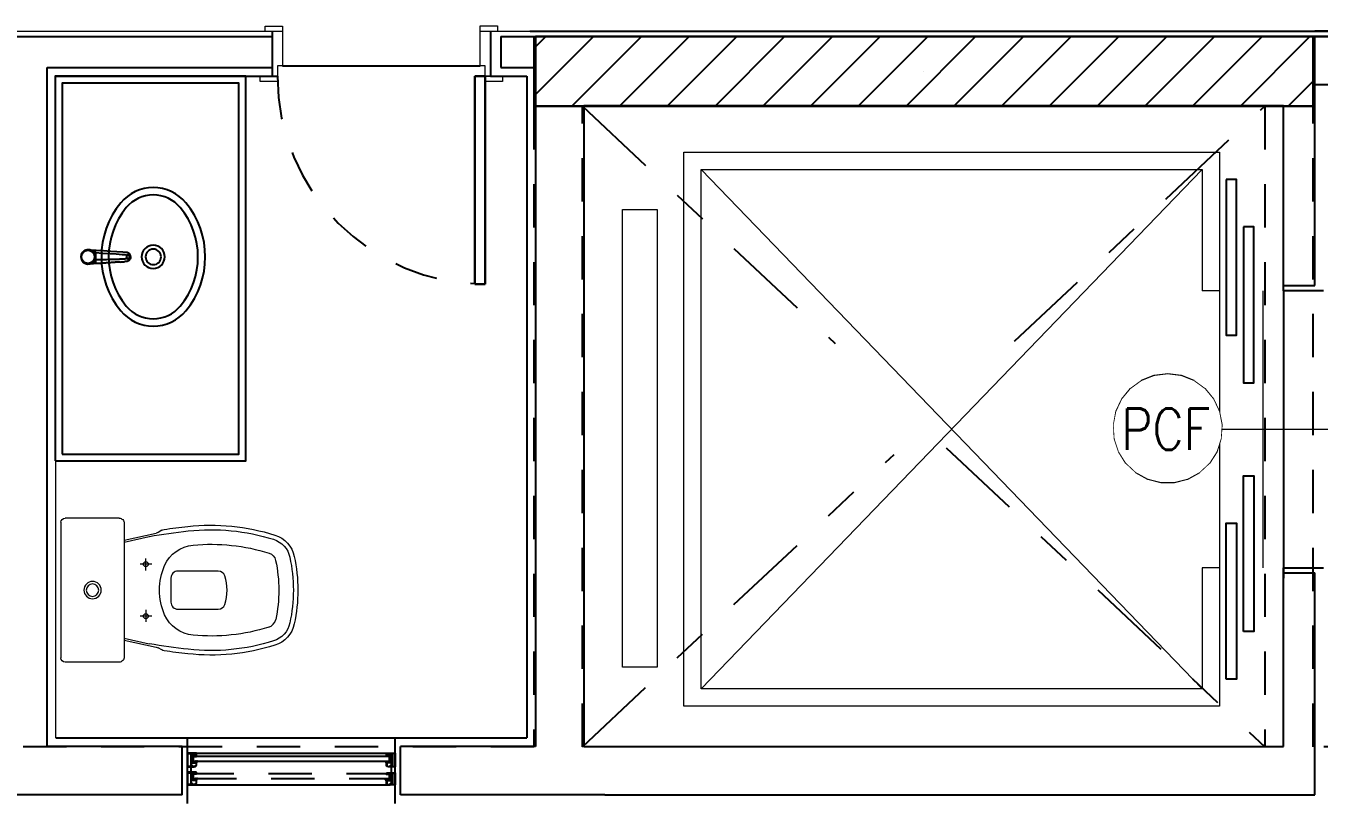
# Model space of a CAD drawing. Header units: millimetres. Extents: x 188.6 to 263.2, y 40.1 to 120.1.
# Drawn here: x 207.575 to 211.309, y 87.919 to 90.14 of the extents above; entities that cross this region are included whole.
import ezdxf
from ezdxf.enums import TextEntityAlignment as Align

# ---------------------------------------------------------------- set-up
doc = ezdxf.new("R2010")
doc.units = ezdxf.units.MM
doc.set_wipeout_variables(frame=1)
for name, pattern in [('_XREF_APTOS 603 E 604$0$XREF-TIPO$0$HIDDEN', [0.375, 0.25, -0.125]), ('_XREF_APTOS 603 E 604$0$XREF-TIPO$0$HIDDEN2', [0.1875, 0.125, -0.0625]), ('DASHDOT2', [0.5, 0.25, -0.125, 0, -0.125]), ('HIDDEN2', [0.1875, 0.125, -0.0625])]:
    doc.linetypes.add(name, pattern=pattern)
for name, color, linetype in [('_XREF_APTOS 603 E 604$0$A-MC-ALVENARIA', 8, 'Continuous'), ('_XREF_APTOS 603 E 604$0$L-MC-LAYOUT MOLHADO', 8, 'Continuous'), ('_XREF_APTOS 603 E 604$0$R-MC-REBOCO', 8, 'Continuous'), ('_XREF_APTOS 603 E 604$0$XREF-TIPO$0$E-MC-ESQUADRIAS', 8, 'Continuous'), ('_XREF_APTOS 603 E 604$0$XREF-TIPO$0$P-MC-PILAR', 8, 'Continuous'), ('_XREF_APTOS 603 E 604$0$XREF-TIPO$0$P-MC-PISO', 8, 'Continuous'), ('_XREF_APTOS 603 E 604$0$XREF-TIPO$0$V-MC-VISTA1', 8, 'Continuous'), ('ARQ', 8, 'Continuous'), ('ESTR-PILARES', 11, 'Continuous'), ('ESTR-VIGAS', 11, 'HIDDEN2'), ('ESTRUTURA', 7, 'Continuous'), ('INC-PCF', 254, 'Continuous'), ('INC-TEXTO', 7, 'Continuous')]:
    doc.layers.add(name, color=color, linetype=linetype)
for name, color, linetype, lineweight in [('_XREF_APTOS 603 E 604$0$L-MC-LAYOUT', 8, 'Continuous', 5), ('_XREF_APTOS 603 E 604$0$XREF-TIPO$0$E-MC-EQUIPAMENTOS', 8, 'Continuous', 5), ('_XREF_APTOS 603 E 604$0$XREF-TIPO$0$R-MC-REBOCO', 8, 'Continuous', 5)]:
    doc.layers.add(name, color=color, linetype=linetype, lineweight=lineweight)
doc.styles.add('ROMANS', font='ROMANS.SHX', dxfattribs={"height": 0.15})

# ---------------------------------------------------------------- blocks, each defined once
blk = doc.blocks.new('COBERTURA_29-09-2016')
at = {"layer": 'ESTR-PILARES', "linetype": 'Continuous'}
for p, q in [((2.365, 3.5589), (2.5361, 3.73)), ((2.365, 3.6968), (2.3982, 3.73)), ((2.474, 3.53), (2.674, 3.73)), ((2.6119, 3.53), (2.8119, 3.73)), ((2.7498, 3.53), (2.9498, 3.73)), ((2.8876, 3.53), (3.0876, 3.73)), ((3.0255, 3.53), (3.2255, 3.73)), ((3.1634, 3.53), (3.3634, 3.73)), ((3.3013, 3.53), (3.5013, 3.73)), ((3.4392, 3.53), (3.6392, 3.73)), ((3.5771, 3.53), (3.7771, 3.73)), ((3.715, 3.53), (3.915, 3.73)), ((3.8528, 3.53), (4.0528, 3.73)), ((3.9907, 3.53), (4.1907, 3.73)), ((4.1286, 3.53), (4.3286, 3.73)), ((4.2665, 3.53), (4.4665, 3.73)), ((4.4044, 3.53), (4.6044, 3.73)), ((3.49, 3.63), (3.49, 3.63)), ((4.5423, 3.53), (4.615, 3.6027))]:
    blk.add_line(p, q, dxfattribs=at)
blk.add_lwpolyline([(2.365, 3.53), (4.615, 3.53), (4.615, 3.73), (2.365, 3.73), (2.365, 3.53)], dxfattribs=at)
at = {"layer": 'ESTR-VIGAS', "linetype": 'DASHDOT2'}
for p, q in [((2.505, 3.53), (3.2343, 2.8451)), ((3.7519, 2.851), (4.475, 3.53)), ((3.5551, 2.5439), (4.475, 1.68)), ((2.505, 1.68), (3.4044, 2.5246))]:
    blk.add_line(p, q, dxfattribs=at)
at = {"layer": 'ESTR-VIGAS'}
for points in [[(2.365, 3.53), (2.365, 1.68)], [(2.505, 1.68), (2.505, 3.53)], [(4.475, 3.53), (4.475, 1.68)], [(4.615, 1.68), (4.615, 3.53)], [(2.365, 1.68), (0.1, 1.68)], [(4.475, 1.68), (2.505, 1.68)], [(5.67, 1.68), (4.615, 1.68)]]:
    blk.add_lwpolyline(points, dxfattribs=at)
blk = doc.blocks.new('_XREF_APTOS 603 E 604$0$XREF-TIPO$0$ELEVADOR_PLANTA')
at = {"color": 0}
for p, q in [((1.6221, -0.75), (0.175, 0.75)), ((0.175, -0.75), (1.6221, 0.75)), ((0, 0.4), (0, -0.4)), ((0.125, 0.4), (0.175, 0.4)), ((0.3831, 0), (-0.389, 0)), ((0.125, -0.4), (0.175, -0.4))]:
    blk.add_line(p, q, dxfattribs=at)
for points in [[(1.6721, 0), (1.6721, 0.8), (0.125, 0.8), (0.125, -0.8), (1.6721, -0.8), (1.6721, 0)], [(1.6221, 0.75), (0.175, 0.75), (0.175, 0.4)], [(1.6221, 0), (1.6221, 0.75)], [(0.175, -0.4), (0.175, -0.75), (1.6221, -0.75), (1.6221, 0)]]:
    blk.add_lwpolyline(points, dxfattribs=at)
for points in [[(0.1061, 0.7215), (0.1061, 0.2715), (0.0761, 0.2715), (0.0761, 0.7215)], [(1.7484, 0.6346), (1.7484, -0.6875), (1.8484, -0.6875), (1.8484, 0.6346)], [(0.0558, 0.5843), (0.0558, 0.1343), (0.0258, 0.1343), (0.0258, 0.5843)], [(0.0558, -0.5843), (0.0558, -0.1343), (0.0258, -0.1343), (0.0258, -0.5843)], [(0.1061, -0.7215), (0.1061, -0.2715), (0.0761, -0.2715), (0.0761, -0.7215)]]:
    blk.add_lwpolyline(points, close=True, dxfattribs=at)
blk = doc.blocks.new('_XREF_APTOS 603 E 604$0$XREF-TIPO$0$Z$W@#1289')
at = {"layer": 'ARQ'}
h = blk.add_hatch(dxfattribs=at)
h.set_pattern_fill('ANSI31', color=252, scale=0.0003, style=0)
h.set_pattern_definition([(45, (135.6619814, -159.2381184), (-0.000673519209, 0.000673519209), [])])
h.paths.add_polyline_path([(-0.0352, 0.0907), (-0.0242, 0.0907), (-0.0242, 0.0824), (-0.0334, 0.0824), (-0.0352, 0.0824)])
h = blk.add_hatch(dxfattribs=at)
h.set_pattern_fill('ANSI31', color=252, scale=0.0003, style=0)
h.set_pattern_definition([(45, (136.2213063, -159.2343157), (-0.000673519209, 0.000673519209), [])])
h.paths.add_polyline_path([(0.5352, 0.0824), (0.5352, 0.0907), (0.5242, 0.0907), (0.5242, 0.0824)])
h = blk.add_hatch(dxfattribs=at)
h.set_pattern_fill('ANSI31', color=252, scale=0.0003, style=0)
h.set_pattern_definition([(45, (135.6619836, -159.302569), (-0.000673519209, 0.000673519209), [])])
h.paths.add_polyline_path([(-0.0352, 0.0324), (-0.0352, 0.0357), (-0.0242, 0.0357), (-0.0242, 0.0324), (-0.0255, 0.0324)])
h = blk.add_hatch(dxfattribs=at)
h.set_pattern_fill('ANSI31', color=252, scale=0.0003, style=0)
h.set_pattern_definition([(45, (136.2213034, -159.3044761), (-0.000673519209, 0.000673519209), [])])
h.paths.add_polyline_path([(0.5242, 0.0305), (0.5242, 0.0338), (0.5352, 0.0338), (0.5352, 0.0305), (0.5338, 0.0305)])
at = {"layer": 'ARQ', "color": 8}
for p, q in [((-0.05, 0), (-0.05, 0.0919)), ((-0.0242, 0.0919), (0.5242, 0.0919)), ((-0.0392, 0.0369), (-0.0392, 0.0519)), ((0.5392, 0.035), (0.5392, 0.0519)), ((0.55, 0.035), (0.55, 0.0519)), ((-0.0392, 0), (0.5356, 0))]:
    blk.add_line(p, q, dxfattribs=at)
at = {"layer": 'ARQ'}
blk.add_line((-0.0392, 0), (-0.0392, 0.0353), dxfattribs=at)
for points in [[(-0.0242, 0.0919), (-0.05, 0.0919), (-0.05, 0.0519), (-0.0356, 0.0519, 0.446841), (-0.0352, 0.0523), (-0.0352, 0.0526, 0.480957), (-0.0357, 0.0531), (-0.0362, 0.0531), (-0.0362, 0.0547, 0.329606), (-0.0365, 0.0551), (-0.0367, 0.0552), (-0.0371, 0.0552), (-0.0373, 0.0549), (-0.0373, 0.0535, -0.409991), (-0.0377, 0.0531), (-0.0388, 0.0531, -0.414214), (-0.0392, 0.0535), (-0.0392, 0.0903, -0.414214), (-0.0388, 0.0907), (-0.0377, 0.0907, -0.414214), (-0.0373, 0.0903), (-0.0373, 0.0833, 0.414214), (-0.0369, 0.0829), (-0.0366, 0.0829, 0.414214), (-0.0362, 0.0833), (-0.0362, 0.0903, -0.414214), (-0.0358, 0.0907), (-0.0242, 0.0907), (-0.0242, 0.0919)], [(0.5242, 0.0919), (0.55, 0.0919), (0.55, 0.0519), (0.5356, 0.0519, -0.446841), (0.5352, 0.0523), (0.5352, 0.0526, -0.480957), (0.5357, 0.0531), (0.5362, 0.0531), (0.5362, 0.0547, -0.329606), (0.5365, 0.0551), (0.5367, 0.0552), (0.5371, 0.0552), (0.5373, 0.0549), (0.5373, 0.0535, 0.409991), (0.5377, 0.0531), (0.5388, 0.0531, 0.414214), (0.5392, 0.0535), (0.5392, 0.0903, 0.414214), (0.5388, 0.0907), (0.5377, 0.0907, 0.414214), (0.5373, 0.0903), (0.5373, 0.0833, -0.414214), (0.5369, 0.0829), (0.5366, 0.0829, -0.414214), (0.5362, 0.0833), (0.5362, 0.0903, 0.414214), (0.5358, 0.0907), (0.5242, 0.0907), (0.5242, 0.0919)], [(-0.0242, 0.0369), (-0.05, 0.0369), (-0.05, 0), (-0.0356, 0, 0.446841), (-0.0352, 0.0004), (-0.0352, 0.0007, 0.480957), (-0.0357, 0.0012), (-0.0362, 0.0012), (-0.0362, 0.0028, 0.329606), (-0.0365, 0.0032), (-0.0367, 0.0033), (-0.0371, 0.0033), (-0.0373, 0.003), (-0.0373, 0.0016, -0.409991), (-0.0377, 0.0012), (-0.0388, 0.0012, -0.414214), (-0.0392, 0.0016), (-0.0392, 0.0353, -0.414214), (-0.0388, 0.0357), (-0.0377, 0.0357, -0.414214), (-0.0373, 0.0353), (-0.0373, 0.0333, 0.414214), (-0.0369, 0.0329), (-0.0366, 0.0329, 0.414214), (-0.0362, 0.0333), (-0.0362, 0.0353, -0.414214), (-0.0358, 0.0357), (-0.0242, 0.0357), (-0.0242, 0.0369)], [(0.5242, 0.035), (0.55, 0.035), (0.55, 0), (0.5356, 0, -0.446841), (0.5352, 0.0004), (0.5352, 0.0007, -0.480957), (0.5357, 0.0012), (0.5362, 0.0012), (0.5362, 0.0028, -0.329606), (0.5365, 0.0032), (0.5367, 0.0033), (0.5371, 0.0033), (0.5373, 0.003), (0.5373, 0.0016, 0.409991), (0.5377, 0.0012), (0.5388, 0.0012, 0.414214), (0.5392, 0.0016), (0.5392, 0.0334, 0.414214), (0.5388, 0.0338), (0.5377, 0.0338, 0.414214), (0.5373, 0.0334), (0.5373, 0.0314, -0.414214), (0.5369, 0.031), (0.5366, 0.031, -0.414214), (0.5362, 0.0314), (0.5362, 0.0334, 0.414214), (0.5358, 0.0338), (0.5242, 0.0338), (0.5242, 0.035)]]:
    blk.add_lwpolyline(points, format="xyb", dxfattribs=at)
for points in [[(-0.0489, 0.0907), (-0.0403, 0.0907), (-0.0403, 0.0532), (-0.0489, 0.0532), (-0.0489, 0.0907)], [(-0.0486, 0.0904), (-0.0406, 0.0904), (-0.0406, 0.0535), (-0.0486, 0.0535)], [(-0.0242, 0.0907), (-0.0352, 0.0907), (-0.0352, 0.0824), (-0.0242, 0.0824)], [(-0.0334, 0.0684), (0.5338, 0.0684), (0.5338, 0.0824), (-0.0334, 0.0824)], [(0.5242, 0.0907), (0.5352, 0.0907), (0.5352, 0.0824), (0.5242, 0.0824)], [(0.5489, 0.0907), (0.5403, 0.0907), (0.5403, 0.0532), (0.5489, 0.0532), (0.5489, 0.0907)], [(0.5486, 0.0904), (0.5406, 0.0904), (0.5406, 0.0535), (0.5486, 0.0535)], [(-0.0489, 0.0357), (-0.0403, 0.0357), (-0.0403, 0.0013), (-0.0489, 0.0013), (-0.0489, 0.0357)], [(-0.0486, 0.0354), (-0.0406, 0.0354), (-0.0406, 0.0016), (-0.0486, 0.0016)], [(-0.0242, 0.0357), (-0.0352, 0.0357), (-0.0352, 0.0324), (-0.0242, 0.0324)], [(0.5242, 0.0338), (0.5352, 0.0338), (0.5352, 0.0305), (0.5242, 0.0305)], [(0.5489, 0.0338), (0.5403, 0.0338), (0.5403, 0.0013), (0.5489, 0.0013), (0.5489, 0.0338)], [(0.5486, 0.0335), (0.5406, 0.0335), (0.5406, 0.0016), (0.5486, 0.0016)]]:
    blk.add_lwpolyline(points, close=True, dxfattribs=at)
for points in [[(-0.0242, 0.0581), (-0.0242, 0.0654), (-0.0243, 0.0656), (-0.0246, 0.0658), (-0.0248, 0.0658), (-0.0251, 0.0656), (-0.0252, 0.0654), (-0.0252, 0.0648), (-0.0352, 0.0648), (-0.0359, 0.065), (-0.0362, 0.0658), (-0.0362, 0.0818), (-0.0365, 0.0825), (-0.0376, 0.0829), (-0.0378, 0.0834), (-0.0375, 0.0835), (-0.0374, 0.0838), (-0.0376, 0.0892), (-0.038, 0.0894), (-0.0383, 0.0894), (-0.0387, 0.0892), (-0.0388, 0.0839), (-0.0388, 0.0834), (-0.0383, 0.0822), (-0.0372, 0.0818), (-0.0372, 0.0658), (-0.0366, 0.0643), (-0.0352, 0.0638), (-0.0256, 0.0638), (-0.0253, 0.0636), (-0.0252, 0.0634), (-0.0252, 0.0581), (-0.0259, 0.0558), (-0.0276, 0.0544), (-0.0307, 0.0534), (-0.0338, 0.0529), (-0.0341, 0.053), (-0.0342, 0.0533), (-0.0342, 0.0539), (-0.0345, 0.0548), (-0.0352, 0.0556), (-0.0361, 0.0561), (-0.0364, 0.0562), (-0.0366, 0.0563), (-0.0384, 0.0563), (-0.0387, 0.0561), (-0.0388, 0.0557), (-0.0386, 0.0554), (-0.0378, 0.055), (-0.0376, 0.055), (-0.0374, 0.055), (-0.037, 0.0553), (-0.0366, 0.0553), (-0.0358, 0.0548), (-0.0356, 0.0545), (-0.0356, 0.0542), (-0.0362, 0.0539), (-0.0362, 0.0536), (-0.0361, 0.0534), (-0.0358, 0.0533), (-0.0352, 0.0533), (-0.0352, 0.0523), (-0.0351, 0.052), (-0.0348, 0.0519), (-0.0309, 0.0523), (-0.0272, 0.0535), (-0.025, 0.0553), (-0.0242, 0.0581)], [(0.5242, 0.0581), (0.5242, 0.0654), (0.5243, 0.0656), (0.5246, 0.0658), (0.5248, 0.0658), (0.5251, 0.0656), (0.5252, 0.0654), (0.5252, 0.0648), (0.5352, 0.0648), (0.5359, 0.065), (0.5362, 0.0658), (0.5362, 0.0818), (0.5365, 0.0825), (0.5376, 0.0829), (0.5378, 0.0834), (0.5375, 0.0835), (0.5374, 0.0838), (0.5376, 0.0892), (0.538, 0.0894), (0.5383, 0.0894), (0.5387, 0.0892), (0.5388, 0.0839), (0.5388, 0.0834), (0.5383, 0.0822), (0.5372, 0.0818), (0.5372, 0.0658), (0.5366, 0.0643), (0.5352, 0.0638), (0.5256, 0.0638), (0.5253, 0.0636), (0.5252, 0.0634), (0.5252, 0.0581), (0.5259, 0.0558), (0.5276, 0.0544), (0.5307, 0.0534), (0.5338, 0.0529), (0.5341, 0.053), (0.5342, 0.0533), (0.5342, 0.0539), (0.5345, 0.0548), (0.5352, 0.0556), (0.5361, 0.0561), (0.5364, 0.0562), (0.5366, 0.0563), (0.5384, 0.0563), (0.5387, 0.0561), (0.5388, 0.0557), (0.5386, 0.0554), (0.5378, 0.055), (0.5376, 0.055), (0.5374, 0.055), (0.537, 0.0553), (0.5366, 0.0553), (0.5358, 0.0548), (0.5356, 0.0545), (0.5356, 0.0542), (0.5362, 0.0539), (0.5362, 0.0536), (0.5361, 0.0534), (0.5358, 0.0533), (0.5352, 0.0533), (0.5352, 0.0523), (0.5351, 0.052), (0.5348, 0.0519), (0.5309, 0.0523), (0.5272, 0.0535), (0.525, 0.0553), (0.5242, 0.0581)], [(-0.0316, 0.0673), (-0.031, 0.0675), (-0.0303, 0.0676), (-0.0301, 0.0677), (-0.03, 0.068), (-0.0302, 0.0683), (-0.0311, 0.0683), (-0.0321, 0.068), (-0.033, 0.0674), (-0.0331, 0.0672), (-0.0331, 0.067), (-0.0328, 0.0664), (-0.0321, 0.0662), (-0.0291, 0.0662), (-0.0289, 0.0661), (-0.0289, 0.066), (-0.0289, 0.0659), (-0.0288, 0.0658), (-0.0287, 0.0657), (-0.0259, 0.0657), (-0.0257, 0.0658), (-0.0257, 0.0659), (-0.0257, 0.066), (-0.0256, 0.0661), (-0.0255, 0.0662), (-0.0244, 0.0662), (-0.0242, 0.0662), (-0.0242, 0.066), (-0.0242, 0.0646), (-0.0241, 0.0643), (-0.0238, 0.0642), (-0.0236, 0.0643), (-0.0234, 0.0645), (-0.0229, 0.0664), (-0.0223, 0.0672), (-0.0211, 0.0676), (-0.021, 0.0678), (-0.021, 0.0682), (-0.0212, 0.0683), (-0.0224, 0.0683), (-0.0231, 0.0681), (-0.0237, 0.0674), (-0.0237, 0.0674), (-0.0239, 0.0673), (-0.0252, 0.0673), (-0.0245, 0.0675), (-0.0239, 0.0676), (-0.0236, 0.0677), (-0.0235, 0.068), (-0.0235, 0.0682), (-0.0236, 0.0683), (-0.0247, 0.0683), (-0.0257, 0.0679), (-0.0265, 0.0674), (-0.0266, 0.0673), (-0.0268, 0.0673), (-0.0286, 0.0673), (-0.0279, 0.0675), (-0.0272, 0.0676), (-0.0269, 0.0677), (-0.0268, 0.068), (-0.0269, 0.0683), (-0.0281, 0.0683), (-0.0291, 0.068), (-0.0299, 0.0674), (-0.03, 0.0673), (-0.0302, 0.0673), (-0.0316, 0.0673)], [(0.5316, 0.0673), (0.531, 0.0675), (0.5303, 0.0676), (0.5301, 0.0677), (0.53, 0.068), (0.5302, 0.0683), (0.5311, 0.0683), (0.5321, 0.068), (0.533, 0.0674), (0.5331, 0.0672), (0.5331, 0.067), (0.5328, 0.0664), (0.5321, 0.0662), (0.5291, 0.0662), (0.5289, 0.0661), (0.5289, 0.066), (0.5289, 0.0659), (0.5288, 0.0658), (0.5287, 0.0657), (0.5259, 0.0657), (0.5257, 0.0658), (0.5257, 0.0659), (0.5257, 0.066), (0.5256, 0.0661), (0.5255, 0.0662), (0.5244, 0.0662), (0.5242, 0.0662), (0.5242, 0.066), (0.5242, 0.0646), (0.5241, 0.0643), (0.5238, 0.0642), (0.5236, 0.0643), (0.5234, 0.0645), (0.5229, 0.0664), (0.5223, 0.0672), (0.5211, 0.0676), (0.521, 0.0678), (0.521, 0.0682), (0.5212, 0.0683), (0.5224, 0.0683), (0.5231, 0.0681), (0.5237, 0.0674), (0.5237, 0.0674), (0.5239, 0.0673), (0.5252, 0.0673), (0.5245, 0.0675), (0.5239, 0.0676), (0.5236, 0.0677), (0.5235, 0.068), (0.5235, 0.0682), (0.5236, 0.0683), (0.5247, 0.0683), (0.5257, 0.0679), (0.5265, 0.0674), (0.5266, 0.0673), (0.5268, 0.0673), (0.5286, 0.0673), (0.5279, 0.0675), (0.5272, 0.0676), (0.5269, 0.0677), (0.5268, 0.068), (0.5269, 0.0683), (0.5281, 0.0683), (0.5291, 0.068), (0.5299, 0.0674), (0.53, 0.0673), (0.5302, 0.0673), (0.5316, 0.0673)], [(-0.0242, 0.0062), (-0.0242, 0.0154), (-0.0243, 0.0156), (-0.0246, 0.0158), (-0.0248, 0.0158), (-0.0251, 0.0156), (-0.0252, 0.0154), (-0.0252, 0.0148), (-0.0352, 0.0148), (-0.0359, 0.015), (-0.0362, 0.0158), (-0.0362, 0.0318), (-0.0365, 0.0325), (-0.0376, 0.0329), (-0.0378, 0.0334), (-0.0375, 0.0335), (-0.0374, 0.0338), (-0.0376, 0.0342), (-0.038, 0.0344), (-0.0383, 0.0344), (-0.0387, 0.0342), (-0.0388, 0.0339), (-0.0388, 0.0334), (-0.0383, 0.0322), (-0.0372, 0.0318), (-0.0372, 0.0158), (-0.0366, 0.0143), (-0.0352, 0.0138), (-0.0256, 0.0138), (-0.0253, 0.0136), (-0.0252, 0.0134), (-0.0252, 0.0062), (-0.0259, 0.0039), (-0.0276, 0.0025), (-0.0307, 0.0015), (-0.0338, 0.001), (-0.034, 0.0011), (-0.0342, 0.0014), (-0.0342, 0.002), (-0.0345, 0.0029), (-0.0352, 0.0037), (-0.0361, 0.0042), (-0.0364, 0.0043), (-0.0366, 0.0044), (-0.0384, 0.0044), (-0.0387, 0.0042), (-0.0388, 0.0038), (-0.0386, 0.0035), (-0.0378, 0.0031), (-0.0376, 0.0031), (-0.0374, 0.0031), (-0.037, 0.0034), (-0.0366, 0.0034), (-0.0358, 0.0029), (-0.0356, 0.0026), (-0.0356, 0.0023), (-0.0362, 0.002), (-0.0362, 0.0017), (-0.0361, 0.0015), (-0.0358, 0.0013), (-0.0352, 0.0013), (-0.0352, 0.0004), (-0.0351, 0.0001), (-0.0348, 0), (-0.0309, 0.0004), (-0.0272, 0.0016), (-0.025, 0.0034), (-0.0242, 0.0062)], [(-0.0316, 0.0173), (-0.031, 0.0175), (-0.0303, 0.0176), (-0.0301, 0.0177), (-0.03, 0.018), (-0.0302, 0.0183), (-0.0311, 0.0183), (-0.0321, 0.018), (-0.033, 0.0174), (-0.0331, 0.0172), (-0.0331, 0.017), (-0.0328, 0.0164), (-0.0321, 0.0162), (-0.029, 0.0162), (-0.0289, 0.0161), (-0.0288, 0.016), (-0.0288, 0.0159), (-0.0288, 0.0158), (-0.0286, 0.0157), (-0.0258, 0.0157), (-0.0257, 0.0158), (-0.0256, 0.0159), (-0.0256, 0.016), (-0.0256, 0.0161), (-0.0254, 0.0162), (-0.0244, 0.0162), (-0.0242, 0.0162), (-0.0242, 0.016), (-0.0242, 0.0146), (-0.0241, 0.0143), (-0.0238, 0.0142), (-0.0236, 0.0143), (-0.0234, 0.0145), (-0.0229, 0.0164), (-0.0223, 0.0172), (-0.0211, 0.0176), (-0.021, 0.0178), (-0.021, 0.0182), (-0.0212, 0.0183), (-0.0224, 0.0183), (-0.0231, 0.0181), (-0.0237, 0.0174), (-0.0237, 0.0174), (-0.0239, 0.0173), (-0.0252, 0.0173), (-0.0245, 0.0175), (-0.0239, 0.0176), (-0.0236, 0.0177), (-0.0235, 0.018), (-0.0235, 0.0182), (-0.0236, 0.0183), (-0.0247, 0.0183), (-0.0257, 0.0179), (-0.0265, 0.0174), (-0.0266, 0.0173), (-0.0268, 0.0173), (-0.0286, 0.0173), (-0.0279, 0.0175), (-0.0272, 0.0176), (-0.0269, 0.0177), (-0.0268, 0.018), (-0.0269, 0.0183), (-0.0281, 0.0183), (-0.0291, 0.018), (-0.0299, 0.0174), (-0.03, 0.0173), (-0.0302, 0.0173), (-0.0316, 0.0173)], [(0.5316, 0.0154), (0.531, 0.0156), (0.5303, 0.0157), (0.5301, 0.0158), (0.53, 0.0161), (0.5302, 0.0164), (0.5311, 0.0164), (0.5321, 0.0161), (0.533, 0.0155), (0.5331, 0.0153), (0.5331, 0.0151), (0.5328, 0.0145), (0.5321, 0.0143), (0.529, 0.0143), (0.5289, 0.0142), (0.5288, 0.0141), (0.5288, 0.014), (0.5288, 0.0139), (0.5286, 0.0138), (0.5258, 0.0138), (0.5257, 0.0139), (0.5256, 0.014), (0.5256, 0.0141), (0.5256, 0.0142), (0.5254, 0.0143), (0.5244, 0.0143), (0.5242, 0.0142), (0.5242, 0.0141), (0.5242, 0.0127), (0.5241, 0.0124), (0.5238, 0.0123), (0.5236, 0.0124), (0.5234, 0.0126), (0.5229, 0.0145), (0.5223, 0.0153), (0.5211, 0.0157), (0.521, 0.0159), (0.521, 0.0162), (0.5212, 0.0164), (0.5224, 0.0164), (0.5231, 0.0161), (0.5237, 0.0155), (0.5237, 0.0155), (0.5239, 0.0154), (0.5252, 0.0154), (0.5245, 0.0156), (0.5239, 0.0157), (0.5236, 0.0158), (0.5235, 0.0161), (0.5235, 0.0163), (0.5236, 0.0164), (0.5247, 0.0164), (0.5257, 0.016), (0.5265, 0.0155), (0.5266, 0.0154), (0.5268, 0.0154), (0.5286, 0.0154), (0.5279, 0.0156), (0.5272, 0.0157), (0.5269, 0.0158), (0.5268, 0.0161), (0.5269, 0.0164), (0.5281, 0.0164), (0.5291, 0.0161), (0.5299, 0.0155), (0.53, 0.0154), (0.5302, 0.0154), (0.5316, 0.0154)], [(0.5242, 0.0062), (0.5242, 0.0135), (0.5243, 0.0137), (0.5246, 0.0139), (0.5248, 0.0139), (0.5251, 0.0137), (0.5252, 0.0135), (0.5252, 0.0129), (0.5352, 0.0129), (0.5359, 0.0131), (0.5362, 0.0139), (0.5362, 0.0299), (0.5365, 0.0306), (0.5376, 0.031), (0.5378, 0.0315), (0.5375, 0.0316), (0.5374, 0.0319), (0.5376, 0.0323), (0.538, 0.0325), (0.5383, 0.0325), (0.5387, 0.0323), (0.5388, 0.032), (0.5388, 0.0315), (0.5383, 0.0303), (0.5372, 0.0299), (0.5372, 0.0139), (0.5366, 0.0124), (0.5352, 0.0119), (0.5256, 0.0119), (0.5253, 0.0117), (0.5252, 0.0115), (0.5252, 0.0062), (0.5259, 0.0039), (0.5276, 0.0025), (0.5307, 0.0015), (0.5338, 0.001), (0.5341, 0.0011), (0.5342, 0.0014), (0.5342, 0.002), (0.5345, 0.0029), (0.5352, 0.0037), (0.5361, 0.0042), (0.5364, 0.0043), (0.5366, 0.0044), (0.5384, 0.0044), (0.5387, 0.0042), (0.5388, 0.0038), (0.5386, 0.0035), (0.5378, 0.0031), (0.5376, 0.0031), (0.5374, 0.0031), (0.537, 0.0034), (0.5366, 0.0034), (0.5358, 0.0029), (0.5356, 0.0026), (0.5356, 0.0023), (0.5362, 0.002), (0.5362, 0.0017), (0.5361, 0.0015), (0.5358, 0.0013), (0.5352, 0.0013), (0.5352, 0.0004), (0.5351, 0.0001), (0.5348, 0), (0.5309, 0.0004), (0.5272, 0.0016), (0.525, 0.0034), (0.5242, 0.0062)]]:
    blk.add_lwpolyline(points, dxfattribs=at)
at = {"layer": 'ARQ', "linetype": '_XREF_APTOS 603 E 604$0$XREF-TIPO$0$HIDDEN', "ltscale": 0.5}
blk.add_lwpolyline([(-0.0334, 0.0184), (0.5338, 0.0184), (0.5338, 0.0324), (-0.0334, 0.0324)], close=True, dxfattribs=at)
blk = doc.blocks.new('_XREF_APTOS 603 E 604$0$A$C50AA2380')
at = {"layer": '_XREF_APTOS 603 E 604$0$L-MC-LAYOUT', "extrusion": (0, 0, -1)}
for p, q in [((0.0686, 0.2914), (0.0745, 0.2813)), ((0.0972, 0.1833), (0.0767, 0.2756)), ((0.1663, 0.2627), (0.1663, 0.2293)), ((0.3163, 0.2627), (0.3163, 0.2293)), ((0.3854, 0.1833), (0.4059, 0.2756)), ((0.414, 0.2914), (0.4081, 0.2813)), ((0.1846, 0.2457), (0.1498, 0.2457)), ((0.2979, 0.2457), (0.3328, 0.2457)), ((0.0334, 0.1683), (0.0334, 0.0123)), ((0.0484, 0.1833), (0.4342, 0.1833)), ((0.4492, 0.1683), (0.4492, 0.0123)), ((0.0454, 0.0003), (0.4372, 0.0003))]:
    blk.add_line(p, q, dxfattribs=at)
at = {"layer": '_XREF_APTOS 603 E 604$0$L-MC-LAYOUT', "color": 9, "extrusion": (0, 0, -1)}
for p, q in [((0.1025, 0.1833), (0.0864, 0.2557)), ((0.3801, 0.1833), (0.3962, 0.2557))]:
    blk.add_line(p, q, dxfattribs=at)
blk.add_lwpolyline([(-0.2001, 0.4735, -0.323845), (-0.1863, 0.4545), (-0.1863, 0.3382, -0.414214), (-0.2063, 0.3182), (-0.2763, 0.3182, -0.414214), (-0.2963, 0.3382), (-0.2963, 0.4545, -0.000018), (-0.2963, 0.4545, -0.323824), (-0.2825, 0.4735, -0.160379), (-0.2001, 0.4735, 0.160379)], format="xyb", dxfattribs=at)
at = {"layer": '_XREF_APTOS 603 E 604$0$L-MC-LAYOUT', "extrusion": (0, 0, -1)}
blk.add_lwpolyline([(-0.3127, 0.2999, 0.105502), (-0.2413, 0.2847, 0.105502), (-0.1699, 0.2999)], format="xyb", dxfattribs=at)
at = {"layer": '_XREF_APTOS 603 E 604$0$L-MC-LAYOUT'}
for centre in [(0.1663, 0.2457), (0.3163, 0.2457)]:
    blk.add_circle(centre, 0.007, dxfattribs=at)
at = {"layer": '_XREF_APTOS 603 E 604$0$L-MC-LAYOUT', "extrusion": (0, 0, -1)}
for radius in [0.025, 0.018]:
    blk.add_circle((-0.2413, 0.0918), radius, dxfattribs=at)
for centre, radius, start, end in [((-0.1613, 0.593), 0.083, 17.5138, 77.8297), ((-0.2412, 0.2221), 0.4624, 77.837, 90.0069), ((-0.2413, 0.2221), 0.4624, 89.9931, 102.163), ((-0.3213, 0.593), 0.083, 102.1703, 162.4862), ((-0.6665, 0.4336), 0.6127, 353.7289, 17.51), ((-0.6665, 0.4337), 0.5577, 354.6802, 17.5085), ((-0.1613, 0.593), 0.028, 17.5066, 77.8279), ((-0.2413, 0.2221), 0.4074, 77.8291, 90.0002), ((-0.2412, 0.2222), 0.4074, 90.0119, 102.0081), ((0.1839, 0.4337), 0.5577, 162.6211, 185.3198), ((0.1839, 0.4336), 0.6127, 162.49, 186.2711), ((-0.2107, 0.3912), 0.0999, 294.0885, 354.6746), ((-0.2719, 0.3912), 0.0999, 185.3254, 245.9115), ((-1.5608, 0.5207), 1.5111, 351.5285, 354.1727), ((1.08, 0.5212), 1.513, 185.8403, 188.4774), ((-0.0859, 0.3014), 0.02, 329.8981, 351.5901), ((-0.0572, 0.2713), 0.02, 149.925, 167.6324), ((-0.4255, 0.2712), 0.0201, 12.5492, 30.1035), ((-0.3966, 0.3014), 0.02, 188.5565, 210.108), ((-0.0484, 0.1683), 0.015, 359.9948, 90.0052), ((-0.4342, 0.1683), 0.015, 89.9948, 180.0052), ((-0.0454, 0.0123), 0.012, 270.0046, 359.9954), ((-0.4372, 0.0123), 0.012, 180.0046, 269.9954)]:
    blk.add_arc(centre, radius, start, end, dxfattribs=at)
at = {"layer": '_XREF_APTOS 603 E 604$0$L-MC-LAYOUT', "color": 9, "extrusion": (0, 0, -1)}
for centre, radius, start, end in [((-0.1613, 0.593), 0.07, 17.5106, 77.832), ((-0.2413, 0.2221), 0.4494, 77.8311, 90.0006), ((-0.2413, 0.2221), 0.4494, 89.9994, 102.1689), ((-0.3213, 0.593), 0.07, 102.168, 162.4894), ((-0.6665, 0.4337), 0.5997, 353.7335, 17.5088), ((0.1839, 0.4337), 0.5997, 162.4912, 186.2665), ((-1.5611, 0.5234), 1.4988, 349.7178, 354.049), ((1.0785, 0.5234), 1.4988, 185.951, 190.2822)]:
    blk.add_arc(centre, radius, start, end, dxfattribs=at)
at = {"layer": '_XREF_APTOS 603 E 604$0$L-MC-LAYOUT'}
blk.add_arc((0.3197, 0.5913), 0.03, 17.3789, 77.9919, dxfattribs=at)
blk = doc.blocks.new('_XREF_APTOS 603 E 604$0$XREF-TIPO$0$A$C281A5909')
at = {"layer": 'ARQ'}
for p, q in [((0.05, 0.755), (0.08, 0.755)), ((0.05, 0.155), (0.05, 0.755)), ((0.08, 0.755), (0.05, 0.755)), ((0.05, 0.755), (0.05, 0.155)), ((0.08, 0.755), (0.08, 0.155)), ((0.08, 0.155), (0.08, 0.755)), ((0.035, 0.025), (0.035, 0.155)), ((0.08, 0.155), (0.05, 0.155)), ((0.05, 0.155), (0.08, 0.155)), ((0.665, 0.025), (0.665, 0.155)), ((0.635, 0.125), (0.065, 0.125))]:
    blk.add_line(p, q, dxfattribs=at)
at = {"layer": 'ARQ', "lineweight": 13}
for p, q in [((0, 0.155), (0, 0.17)), ((0, 0.17), (0.05, 0.17)), ((0, 0.155), (0.05, 0.155)), ((0.05, 0.155), (0.035, 0.155)), ((0.05, 0.155), (0.05, 0.125)), ((0.65, 0.155), (0.65, 0.17)), ((0.65, 0.17), (0.7, 0.17)), ((0.665, 0.155), (0.65, 0.155)), ((0.65, 0.125), (0.65, 0.155)), ((0.65, 0.155), (0.7, 0.155)), ((0.7, 0.17), (0.7, 0.155)), ((0.05, 0.125), (0.065, 0.125)), ((0.065, 0.125), (0.065, 0.0095)), ((0.635, 0.025), (0.635, 0.125)), ((0.635, 0.125), (0.65, 0.125)), ((0.015, 0.0095), (0.015, 0.025)), ((0.065, 0.025), (0.015, 0.025)), ((0.065, 0.0095), (0.015, 0.0095)), ((0.065, 0.0345), (0.065, 0.0195)), ((0.635, 0.01), (0.635, 0.0325)), ((0.685, 0.025), (0.635, 0.025)), ((0.685, 0.01), (0.635, 0.01)), ((0.685, 0.025), (0.685, 0.01))]:
    blk.add_line(p, q, dxfattribs=at)
at = {"layer": 'ARQ', "color": 8, "linetype": '_XREF_APTOS 603 E 604$0$XREF-TIPO$0$HIDDEN2'}
blk.add_arc((0.05, 0.155), 0.6, 0, 90, dxfattribs=at)
blk = doc.blocks.new('_XREF_APTOS 603 E 604$0$A$C2D591F4F')
at = {"layer": 'ARQ'}
for p, q in [((0.1865, 0.1318), (0.1865, 0.132)), ((0.2037, 0.1324), (0.1963, 0.1324)), ((0.203, 0.1425), (0.197, 0.1425)), ((0.1949, 0.0422), (0.2051, 0.0422)), ((0.1949, 0.0404), (0.1949, 0.0422)), ((0.2051, 0.0404), (0.1949, 0.0404)), ((0.2051, 0.0404), (0.2051, 0.0422)), ((0.1794, 0.0224), (0.1794, 0.0222)), ((0.1794, 0.0222), (0.1794, 0.0222)), ((0.2205, 0.0239), (0.2205, 0.0239)), ((0.2205, 0.0239), (0.2205, 0.0235))]:
    blk.add_line(p, q, dxfattribs=at)
for points in [[(0.3556, 0.3031, 0.358974), (0.0444, 0.3031, 0.471698), (0.0444, 0.1149, 0.358974), (0.3556, 0.1149, 0.471698)], [(0.3422, 0.2869, 0.358974), (0.0578, 0.2869, 0.471698), (0.0578, 0.1311, 0.358974), (0.3422, 0.1311, 0.471698)], [(0.2, 0.2315, 1), (0.2, 0.1865, 1)]]:
    blk.add_lwpolyline(points, format="xyb", close=True, dxfattribs=at)
blk.add_lwpolyline([(0.2335, 0.209, 336.274616), (0.2335, 0.2086)], format="xyb", dxfattribs=at)
for points in [[(0.1794, 0.0225, 0), (0.1805, 0.0438, 0), (0.1818, 0.0651, 0), (0.1832, 0.0864, 0), (0.1844, 0.1039, 0), (0.1857, 0.1215, 0), (0.1863, 0.1302, 0), (0.1864, 0.1312, 0), (0.1864, 0.1316, 0), (0.1865, 0.1318, 0)], [(0.1865, 0.132, 0), (0.1865, 0.132, 0), (0.1865, 0.1325, 0), (0.1866, 0.1329, 0), (0.1867, 0.1334, 0), (0.1869, 0.1339, 0), (0.1869, 0.1339, 0)], [(0.1869, 0.1339, 0), (0.1869, 0.1339, 0), (0.1871, 0.1347, 0), (0.1875, 0.1356, 0), (0.1879, 0.1364, 0), (0.1885, 0.1374, 0), (0.1891, 0.1383, 0), (0.1899, 0.1391, 0), (0.1907, 0.1399, 0)], [(0.1963, 0.1324, 0), (0.196, 0.132, 0), (0.1957, 0.1317, 0), (0.1954, 0.1314, 0), (0.1952, 0.131, 0), (0.1951, 0.1307, 0), (0.1949, 0.1303, 0), (0.1948, 0.1298, 0), (0.1947, 0.1293, 0), (0.1946, 0.1287, 0), (0.1946, 0.1281, 0), (0.1939, 0.1194, 0), (0.1926, 0.1019, 0), (0.1914, 0.0844, 0), (0.1901, 0.063, 0), (0.1888, 0.0415, 0)], [(0.1963, 0.1324, 0), (0.1953, 0.1334, 0), (0.1943, 0.1345, 0), (0.1935, 0.1355, 0), (0.1926, 0.1365, 0), (0.192, 0.1375, 0), (0.1914, 0.1383, 0), (0.191, 0.1389, 0), (0.1907, 0.1394, 0), (0.1906, 0.1398, 0), (0.1907, 0.1399, 0)], [(0.1907, 0.1399, 0), (0.1911, 0.1402, 0), (0.1914, 0.1406, 0), (0.1918, 0.1409, 0), (0.192, 0.141, 0), (0.1921, 0.141, 0), (0.1922, 0.1411, 0), (0.1923, 0.1412, 0), (0.1923, 0.1412, 0), (0.1924, 0.1412, 0), (0.1924, 0.1413, 0), (0.1924, 0.1413, 0), (0.1924, 0.1413, 0), (0.1924, 0.1413, 0)], [(0.197, 0.1425, 0), (0.1956, 0.1424, 0), (0.1942, 0.1421, 0), (0.193, 0.1416, 0), (0.1924, 0.1413, 0)], [(0.197, 0.1425, 0), (0.197, 0.1424, 0), (0.1969, 0.1422, 0), (0.1969, 0.142, 0), (0.1969, 0.1418, 0), (0.1969, 0.1415, 0), (0.1969, 0.1411, 0), (0.1968, 0.1407, 0), (0.1968, 0.1402, 0), (0.1968, 0.1397, 0), (0.1967, 0.1392, 0), (0.1967, 0.1386, 0), (0.1966, 0.138, 0), (0.1966, 0.1374, 0), (0.1966, 0.137, 0), (0.1965, 0.1363, 0), (0.1965, 0.1355, 0), (0.1964, 0.1348, 0), (0.1964, 0.1341, 0), (0.1963, 0.1336, 0), (0.1963, 0.133, 0), (0.1963, 0.1324, 0)], [(0.199, 0.1433, 0), (0.1989, 0.1433, 0), (0.1987, 0.1432, 0), (0.1986, 0.1432, 0), (0.1984, 0.1431, 0), (0.1982, 0.1431, 0), (0.198, 0.143, 0), (0.1977, 0.1429, 0), (0.1974, 0.1428, 0), (0.197, 0.1425, 0)], [(0.202, 0.1433, 0), (0.201, 0.1434, 0), (0.2003, 0.1434, 0), (0.1995, 0.1434, 0), (0.1988, 0.1434, 0), (0.198, 0.1433, 0)], [(0.198, 0.1433, 0), (0.199, 0.1433, 0)], [(0.201, 0.1433, 0), (0.2008, 0.1433, 0), (0.2006, 0.1433, 0), (0.2005, 0.1434, 0), (0.2005, 0.1434, 0), (0.2004, 0.1434, 0), (0.2003, 0.1434, 0), (0.2002, 0.1434, 0), (0.2002, 0.1434, 0), (0.2001, 0.1434, 0), (0.2001, 0.1434, 0), (0.2, 0.1434, 0), (0.2, 0.1434, 0), (0.1999, 0.1434, 0), (0.1999, 0.1434, 0), (0.1998, 0.1434, 0), (0.1998, 0.1434, 0), (0.1996, 0.1434, 0), (0.1995, 0.1434, 0), (0.1994, 0.1433, 0), (0.1993, 0.1433, 0), (0.199, 0.1433, 0)], [(0.203, 0.1425, 0), (0.2026, 0.1427, 0), (0.2022, 0.1429, 0), (0.2018, 0.1431, 0), (0.2016, 0.1431, 0), (0.2014, 0.1432, 0), (0.2012, 0.1432, 0), (0.2011, 0.1433, 0), (0.201, 0.1433, 0), (0.201, 0.1433, 0)], [(0.201, 0.1433, 0), (0.202, 0.1433, 0), (0.202, 0.1433, 0)], [(0.2037, 0.1324, 0), (0.2036, 0.1331, 0), (0.2036, 0.1338, 0), (0.2035, 0.1346, 0), (0.2035, 0.1353, 0), (0.2034, 0.136, 0), (0.2034, 0.1366, 0), (0.2034, 0.1373, 0), (0.2033, 0.138, 0), (0.2033, 0.1386, 0), (0.2032, 0.1392, 0), (0.2032, 0.1396, 0), (0.2032, 0.14, 0), (0.2031, 0.1404, 0), (0.2031, 0.1408, 0), (0.2031, 0.1413, 0), (0.203, 0.1416, 0), (0.203, 0.1419, 0), (0.203, 0.1422, 0), (0.203, 0.1424, 0), (0.203, 0.1425, 0)], [(0.203, 0.1425, 0), (0.2044, 0.1424, 0), (0.2057, 0.1421, 0), (0.207, 0.1416, 0), (0.2075, 0.1413, 0)], [(0.2031, 0.1431, 0), (0.2035, 0.1431, 0), (0.204, 0.1429, 0), (0.2045, 0.1427, 0), (0.205, 0.1426, 0), (0.2055, 0.1424, 0), (0.206, 0.1421, 0), (0.2066, 0.1418, 0), (0.207, 0.1416, 0)], [(0.2037, 0.1324, 0), (0.204, 0.1327, 0), (0.2044, 0.1331, 0), (0.2048, 0.1335, 0), (0.2051, 0.134, 0), (0.2055, 0.1344, 0), (0.2059, 0.1348, 0), (0.2063, 0.1352, 0), (0.2066, 0.1357, 0), (0.207, 0.1361, 0), (0.2073, 0.1365, 0), (0.2076, 0.1369, 0), (0.2079, 0.1373, 0), (0.2082, 0.1377, 0), (0.2084, 0.138, 0), (0.2087, 0.1383, 0), (0.2088, 0.1386, 0), (0.209, 0.1389, 0), (0.2091, 0.1391, 0), (0.2092, 0.1393, 0), (0.2093, 0.1395, 0), (0.2093, 0.1396, 0), (0.2093, 0.1397, 0), (0.2093, 0.1398, 0), (0.2093, 0.1399, 0)], [(0.2079, 0.0421, 0), (0.2078, 0.0453, 0), (0.2077, 0.0486, 0), (0.2076, 0.0522, 0), (0.2075, 0.056, 0), (0.2075, 0.0595, 0), (0.2074, 0.0631, 0), (0.2074, 0.0642, 0), (0.2073, 0.0652, 0), (0.2073, 0.0662, 0), (0.2073, 0.0672, 0), (0.2073, 0.0682, 0), (0.2072, 0.0739, 0), (0.2071, 0.0795, 0), (0.2071, 0.0806, 0), (0.207, 0.0817, 0), (0.207, 0.0828, 0), (0.207, 0.0839, 0), (0.207, 0.0851, 0), (0.2069, 0.0862, 0), (0.2069, 0.0873, 0), (0.2069, 0.0884, 0), (0.2068, 0.0922, 0), (0.2067, 0.0959, 0), (0.2066, 0.0994, 0), (0.2065, 0.1029, 0), (0.2064, 0.1057, 0), (0.2063, 0.1085, 0), (0.2063, 0.1092, 0), (0.2062, 0.1099, 0), (0.2062, 0.1106, 0), (0.2062, 0.1113, 0), (0.2061, 0.112, 0), (0.2061, 0.1127, 0), (0.206, 0.1148, 0), (0.2059, 0.1168, 0), (0.2058, 0.1189, 0), (0.2057, 0.1209, 0), (0.2056, 0.1229, 0), (0.2055, 0.1248, 0), (0.2055, 0.1252, 0), (0.2054, 0.1256, 0), (0.2054, 0.126, 0), (0.2054, 0.1264, 0), (0.2054, 0.1267, 0), (0.2053, 0.1271, 0), (0.2053, 0.1275, 0), (0.2053, 0.1278, 0), (0.2053, 0.1282, 0), (0.2052, 0.1286, 0), (0.2052, 0.1289, 0), (0.2052, 0.1292, 0), (0.2052, 0.1294, 0), (0.2051, 0.1296, 0), (0.2051, 0.1298, 0), (0.2051, 0.13, 0), (0.205, 0.1302, 0), (0.205, 0.1303, 0), (0.2049, 0.1305, 0), (0.2049, 0.1306, 0), (0.2047, 0.131, 0), (0.2045, 0.1313, 0), (0.2043, 0.1316, 0), (0.2041, 0.1318, 0), (0.2039, 0.1321, 0), (0.2037, 0.1324, 0)], [(0.2093, 0.1399, 0), (0.2101, 0.1391, 0), (0.2108, 0.1382, 0), (0.2115, 0.1373, 0), (0.212, 0.1364, 0), (0.2124, 0.1357, 0), (0.2127, 0.1351, 0), (0.2129, 0.1344, 0), (0.213, 0.1342, 0)], [(0.213, 0.1342, 0), (0.213, 0.1339, 0), (0.2132, 0.1334, 0), (0.2133, 0.1329, 0), (0.2133, 0.1326, 0), (0.2133, 0.1325, 0), (0.2134, 0.1325, 0), (0.2134, 0.1324, 0), (0.2134, 0.1324, 0), (0.2134, 0.1324, 0), (0.2134, 0.1324, 0), (0.2134, 0.1324, 0), (0.2134, 0.1324, 0), (0.2134, 0.1324, 0), (0.2134, 0.1324, 0), (0.2134, 0.1324, 0), (0.2135, 0.1312, 0), (0.2136, 0.1304, 0), (0.2136, 0.1297, 0), (0.2137, 0.1289, 0), (0.2138, 0.1282, 0), (0.2138, 0.1275, 0), (0.2139, 0.1268, 0), (0.2139, 0.1263, 0), (0.214, 0.1257, 0), (0.214, 0.1251, 0), (0.214, 0.1247, 0)], [(0.2149, 0.1134, 0), (0.2149, 0.1126, 0), (0.215, 0.1121, 0), (0.215, 0.1117, 0), (0.2151, 0.1111, 0), (0.2151, 0.1106, 0), (0.2151, 0.1101, 0), (0.2152, 0.1098, 0), (0.2152, 0.1095, 0), (0.2152, 0.1092, 0), (0.2153, 0.1076, 0), (0.2154, 0.1059, 0), (0.2156, 0.104, 0), (0.2157, 0.1022, 0), (0.2158, 0.1002, 0), (0.216, 0.0982, 0), (0.2161, 0.0964, 0), (0.2162, 0.0947, 0), (0.2163, 0.0929, 0), (0.2165, 0.0911, 0), (0.2165, 0.0906, 0), (0.2165, 0.09, 0), (0.2165, 0.0899, 0), (0.2165, 0.0898, 0), (0.2166, 0.0896, 0), (0.2166, 0.0894, 0), (0.2166, 0.089, 0), (0.2166, 0.0884, 0), (0.2167, 0.0876, 0), (0.2168, 0.0868, 0), (0.2168, 0.0866, 0)], [(0.2168, 0.0866, 0), (0.2168, 0.0858, 0), (0.2169, 0.0846, 0), (0.217, 0.0838, 0), (0.217, 0.0829, 0), (0.217, 0.0826, 0), (0.217, 0.0824, 0), (0.2171, 0.0821, 0), (0.2171, 0.0818, 0), (0.2171, 0.0816, 0), (0.2171, 0.0813, 0), (0.2173, 0.0785, 0), (0.2175, 0.0759, 0), (0.2176, 0.0734, 0), (0.2178, 0.0711, 0), (0.2179, 0.0697, 0), (0.218, 0.068, 0), (0.2181, 0.0663, 0), (0.2182, 0.0647, 0), (0.2183, 0.0631, 0), (0.2185, 0.0596, 0), (0.2187, 0.0561, 0), (0.2189, 0.0527, 0), (0.2191, 0.0491, 0), (0.2195, 0.0426, 0), (0.2198, 0.0362, 0), (0.2202, 0.03, 0), (0.2205, 0.0239, 0)], [(0.1811, 0.0348, 0), (0.1813, 0.0357, 0), (0.1816, 0.0366, 0), (0.1819, 0.0374, 0), (0.1824, 0.0382, 0), (0.1827, 0.0387, 0), (0.183, 0.0392, 0), (0.1833, 0.0395, 0), (0.1836, 0.0397, 0), (0.1839, 0.04, 0), (0.1842, 0.0402, 0), (0.1846, 0.0404, 0), (0.1849, 0.0405, 0), (0.1852, 0.0406, 0), (0.1854, 0.0407, 0), (0.1858, 0.0408, 0), (0.1864, 0.0409, 0), (0.1869, 0.041, 0), (0.1873, 0.041, 0), (0.1877, 0.0411, 0), (0.1881, 0.0412, 0), (0.1883, 0.0413, 0), (0.1885, 0.0413, 0), (0.1886, 0.0414, 0), (0.1888, 0.0415, 0)], [(0.1896, 0.0382, 0), (0.1885, 0.0376, 0), (0.1871, 0.0365, 0), (0.1857, 0.0354, 0), (0.1848, 0.0345, 0), (0.184, 0.0336, 0), (0.1833, 0.0328, 0), (0.1827, 0.0319, 0), (0.182, 0.0308, 0), (0.1814, 0.0297, 0)], [(0.1888, 0.0415, 0), (0.1903, 0.0418, 0), (0.1918, 0.0421, 0), (0.1933, 0.0422, 0), (0.1949, 0.0422, 0)], [(0.1896, 0.0382, 0), (0.1892, 0.0401, 0), (0.1888, 0.0415, 0)], [(0.2177, 0.0314, 0), (0.2172, 0.0321, 0), (0.2165, 0.033, 0), (0.2158, 0.034, 0), (0.2148, 0.035, 0), (0.2138, 0.0359, 0), (0.2126, 0.0369, 0), (0.2113, 0.0377, 0), (0.2104, 0.0382, 0), (0.2095, 0.0387, 0), (0.2086, 0.0392, 0), (0.2076, 0.0396, 0)], [(0.2079, 0.0421, 0), (0.2079, 0.0421, 0), (0.2081, 0.0421, 0), (0.2083, 0.0421, 0), (0.2085, 0.042, 0), (0.2088, 0.0421, 0), (0.2091, 0.0421, 0), (0.2099, 0.0422, 0), (0.2107, 0.0424, 0), (0.2112, 0.0425, 0), (0.2117, 0.0425, 0), (0.2121, 0.0426, 0), (0.2124, 0.0426, 0), (0.2128, 0.0426, 0), (0.213, 0.0425, 0), (0.2133, 0.0425, 0), (0.2136, 0.0424, 0), (0.2139, 0.0424, 0), (0.2142, 0.0423, 0), (0.2146, 0.0421, 0), (0.215, 0.0419, 0), (0.2152, 0.0417, 0), (0.2154, 0.0416, 0), (0.2158, 0.0412, 0), (0.2161, 0.0409, 0), (0.2164, 0.0405, 0), (0.2167, 0.0401, 0), (0.2171, 0.0394, 0), (0.2174, 0.0387, 0), (0.2176, 0.0381, 0), (0.2179, 0.0375, 0)], [(0.2177, 0.0314, 0), (0.2172, 0.0325, 0), (0.217, 0.0338, 0), (0.2171, 0.0352, 0), (0.2175, 0.0366, 0), (0.2179, 0.0375, 0)], [(0.2179, 0.0375, 0), (0.2186, 0.0348, 0), (0.2193, 0.032, 0), (0.2199, 0.0284, 0), (0.2202, 0.0264, 0), (0.2204, 0.0252, 0), (0.2204, 0.0245, 0), (0.2204, 0.0242, 0), (0.2204, 0.0242, 0), (0.2205, 0.0241, 0), (0.2205, 0.024, 0), (0.2205, 0.024, 0), (0.2205, 0.0239, 0), (0.2205, 0.0239, 0), (0.2205, 0.0239, 0), (0.2205, 0.0239, 0), (0.2205, 0.0239, 0), (0.2205, 0.0239, 0)], [(0.1794, 0.0225, 0), (0.1794, 0.0225, 0), (0.1794, 0.0225, 0), (0.1794, 0.0225, 0), (0.1794, 0.0225, 0), (0.1794, 0.0225, 0), (0.1794, 0.0225, 0), (0.1794, 0.0225, 0), (0.1794, 0.0226, 0), (0.1794, 0.0226, 0), (0.1794, 0.0227, 0), (0.1794, 0.0227, 0), (0.1794, 0.0229, 0), (0.1795, 0.0238, 0), (0.1796, 0.0247, 0), (0.18, 0.0284, 0), (0.1806, 0.0321, 0), (0.1811, 0.0348, 0)], [(0.1814, 0.0297, 0), (0.1818, 0.0308, 0), (0.1819, 0.0321, 0), (0.1816, 0.0334, 0), (0.1811, 0.0348, 0)]]:
    blk.add_polyline3d(points, dxfattribs=at)
blk.add_circle((0.2, 0.0206), 0.0191, dxfattribs=at)
for centre, radius, start, end in [((0.1998, 0.1299), 0.0136, 102.4001, 123.0332), ((0.1992, 0.1325), 0.0109, 96.4456, 102.3614), ((0.2007, 0.1325), 0.0109, 77.2283, 83.0963), ((0.2001, 0.13), 0.0135, 47.2407, 56.8896), ((-2.8004, -0.1088), 3.0235, 4.2155, 4.4292), ((0.2, 0.0206), 0.0204, 104.4666, 75.5334), ((0.2, 0.0206), 0.0195, 0, 180), ((0.2, 0.0206), 0.0195, 90, 180), ((0.1999, 0.0205), 0.0205, 104.0619, 120.0027), ((0.2, 0.0206), 0.0195, 0, 90), ((0.2052, 0.0157), 0.0265, 84.0406, 90.134), ((0.2001, 0.0205), 0.0205, 68.4737, 75.9324), ((0.7771, -0.0201), 0.5726, 173.7595, 174.015), ((0.2, 0.0206), 0.0207, 180, 31.2083), ((0.2, 0.0206), 0.0207, 154.1045, 180), ((0.2, 0.0206), 0.0195, 180, 0)]:
    blk.add_arc(centre, radius, start, end, dxfattribs=at)
blk = doc.blocks.new('A$C0BE265FA')
at = {"layer": '_XREF_APTOS 603 E 604$0$A-MC-ALVENARIA'}
for p, q in [((-3.775, 2.2151), (-3.035, 2.2151)), ((-3.035, 2.2151), (-3.035, 2.1251)), ((-2.375, 2.2151), (-2.275, 2.2151)), ((-2.375, 2.2151), (-2.375, 2.1251)), ((-2.275, 2.2151), (-1.3101, 2.2151)), ((-1.3101, 2.2151), (0.03, 2.2151)), ((0.81, 2.2151), (-0.025, 2.2151)), ((-3.685, 2.1251), (-3.035, 2.1251)), ((-3.685, 0.165), (-3.685, 2.1251)), ((-2.375, 2.1251), (-2.275, 2.1251)), ((-2.275, 2.1251), (-2.275, 0.165)), ((-0.025, 1.4959), (-0.025, 2.1251)), ((1.4387, 2.0751), (-0.025, 2.0751)), ((-0.115, 1.4959), (-0.025, 1.4959)), ((-0.115, 0.6659), (-0.025, 0.6659)), ((-0.025, 0.0251), (-0.025, 0.6659)), ((-3.6596, 0.19), (-2.3496, 0.19)), ((-3.2798, -0.0001), (-3.2798, 0.1899)), ((-2.6798, 0), (-2.6798, 0.19)), ((-3.2948, 0.165), (-3.685, 0.165)), ((-3.2948, 0.0247), (-3.2948, 0.165)), ((-2.275, 0.165), (-2.6648, 0.165)), ((-2.6648, 0.0248), (-2.6648, 0.165)), ((-3.2948, 0.0251), (-6.17, 0.0251)), ((-2.075, 0.0251), (-2.6648, 0.0248)), ((-2.075, 0.0251), (-0.025, 0.0251))]:
    blk.add_line(p, q, dxfattribs=at)
at = {"layer": '_XREF_APTOS 603 E 604$0$L-MC-LAYOUT MOLHADO'}
for points in [[(-3.6613, 0.9893), (-3.1113, 0.9893), (-3.1113, 2.1001), (-3.6613, 2.1001)], [(-3.6413, 1.0093), (-3.1313, 1.0093), (-3.1313, 2.0801), (-3.6413, 2.0801)]]:
    blk.add_lwpolyline(points, close=True, dxfattribs=at)
at = {"layer": '_XREF_APTOS 603 E 604$0$R-MC-REBOCO'}
for p, q in [((-3.6613, 2.1001), (-3.02, 2.1001)), ((-2.405, 2.1001), (-2.3, 2.1001)), ((-2.3, 2.1001), (-2.3, 0.19)), ((-0.115, 2.0151), (-2.135, 2.0151)), ((-2.135, 2.0151), (-2.135, 0.165)), ((-0.115, 1.4809), (-0.115, 2.0151)), ((0, 1.4809), (-0.115, 1.4809)), ((-0.115, 0.165), (-0.115, 0.6809)), ((-0.115, 0.6809), (0, 0.6809)), ((-2.3496, 0.19), (-2.2996, 0.19)), ((-2.135, 0.165), (-0.115, 0.165))]:
    blk.add_line(p, q, dxfattribs=at)
for points in [[(-2.29, 2.2301), (-2.29, 2.2301), (-1.3251, 2.2301)], [(-1.3251, 2.2301), (0.035, 2.2301), (-0.025, 2.2301), (0.795, 2.2301)]]:
    blk.add_lwpolyline(points, dxfattribs=at)
at = {"layer": '_XREF_APTOS 603 E 604$0$XREF-TIPO$0$P-MC-PILAR'}
blk.add_lwpolyline([(-2.275, 2.2151), (-2.275, 2.0151), (-0.025, 2.0151), (-0.025, 2.2151)], close=True, dxfattribs=at)
at = {"layer": '_XREF_APTOS 603 E 604$0$XREF-TIPO$0$P-MC-PISO'}
blk.add_line((-0.115, 1.4809), (-0.115, 0.6509), dxfattribs=at)
at = {"layer": '_XREF_APTOS 603 E 604$0$XREF-TIPO$0$R-MC-REBOCO'}
for p, q in [((-3.79, 2.2301), (-3.02, 2.2301)), ((-2.39, 2.2301), (-2.29, 2.2301)), ((-3.6596, 0.19), (-3.6596, 2.1001))]:
    blk.add_line(p, q, dxfattribs=at)
at = {"layer": '_XREF_APTOS 603 E 604$0$L-MC-LAYOUT', "rotation": 270}
blk.add_blockref('_XREF_APTOS 603 E 604$0$A$C50AA2380', (-3.6456, 0.8575), dxfattribs=at)
at = {"layer": '_XREF_APTOS 603 E 604$0$L-MC-LAYOUT MOLHADO', "rotation": 270}
blk.add_blockref('_XREF_APTOS 603 E 604$0$A$C2D591F4F', (-3.5874, 1.7786), dxfattribs=at)
at = {"layer": '_XREF_APTOS 603 E 604$0$XREF-TIPO$0$E-MC-EQUIPAMENTOS', "xscale": -1}
blk.add_blockref('_XREF_APTOS 603 E 604$0$XREF-TIPO$0$ELEVADOR_PLANTA', (-0.175, 1.0809), dxfattribs=at)
at = {"layer": '_XREF_APTOS 603 E 604$0$XREF-TIPO$0$E-MC-ESQUADRIAS', "rotation": 180}
blk.add_blockref('_XREF_APTOS 603 E 604$0$XREF-TIPO$0$A$C281A5909', (-2.37, 2.2551), dxfattribs=at)
at = {"layer": '_XREF_APTOS 603 E 604$0$XREF-TIPO$0$V-MC-VISTA1', "rotation": 0.0025828470375823}
blk.add_blockref('_XREF_APTOS 603 E 604$0$XREF-TIPO$0$Z$W@#1289', (-3.2298, 0.0536), dxfattribs=at)
blk = doc.blocks.new('INC-OBJETO')
at = {"color": 0}
blk.add_lwpolyline([(0, 0.002084), (-0.000518, 0.002019), (-0.001004, 0.001827), (-0.001427, 0.001519), (-0.00176, 0.001117), (-0.001982, 0.000644), (-0.00208, 0.000131), (-0.002047, -0.000391), (-0.001886, -0.000887), (-0.001606, -0.001329), (-0.001225, -0.001686), (-0.000767, -0.001938), (-0.000261, -0.002068), (0.000261, -0.002068), (0.000767, -0.001938), (0.001225, -0.001686), (0.001606, -0.001329), (0.001886, -0.000887), (0.002047, -0.000391), (0.00208, 0.000131), (0.001982, 0.000644), (0.00176, 0.001117), (0.001427, 0.001519), (0.001004, 0.001827), (0.000518, 0.002019)], close=True, dxfattribs=at)
blk.add_wipeout([(0, 0.002084), (-0.000518, 0.002019), (-0.001004, 0.001827), (-0.001427, 0.001519), (-0.00176, 0.001117), (-0.001982, 0.000644), (-0.00208, 0.000131), (-0.002047, -0.000391), (-0.001886, -0.000887), (-0.001606, -0.001329), (-0.001225, -0.001686), (-0.000767, -0.001938), (-0.000261, -0.002068), (0.000261, -0.002068), (0.000767, -0.001938), (0.001225, -0.001686), (0.001606, -0.001329), (0.001886, -0.000887), (0.002047, -0.000391), (0.00208, 0.000131), (0.001982, 0.000644), (0.00176, 0.001117), (0.001427, 0.001519), (0.001004, 0.001827), (0.000518, 0.002019)], dxfattribs=at)
at = {"color": 0, "style": 'ROMANS', "width": 1.285725}
blk.add_attdef('OBJETO', text='', height=0.0016, dxfattribs=at).set_placement((-0.001786, -0.00083), (0.001643, -0.00083), align=Align.FIT)

msp = doc.modelspace()

# ---------------------------------------------------------------- block references
at = {"layer": 'ESTRUTURA'}
msp.add_blockref('COBERTURA_29-09-2016', (206.677, 86.3784), dxfattribs=at)

# ---------------------------------------------------------------- next in the draw order: block references
at = {"layer": 'ARQ'}
msp.add_blockref('A$C0BE265FA', (211.3213, 87.8947), dxfattribs=at)

# ---------------------------------------------------------------- next in the draw order: linework, layer by layer
at = {"layer": 'INC-PCF'}
for points in [[(211.0401, 89.697), (211.0401, 89.247), (211.0701, 89.247), (211.0701, 89.697)], [(211.0905, 89.5598), (211.0905, 89.1098), (211.1205, 89.1098), (211.1205, 89.5598)], [(211.0905, 88.3914), (211.0905, 88.8414), (211.1205, 88.8414), (211.1205, 88.3914)], [(211.0402, 88.2542), (211.0402, 88.7042), (211.0702, 88.7042), (211.0702, 88.2542)]]:
    msp.add_lwpolyline(points, close=True, dxfattribs=at)

# ---------------------------------------------------------------- next in the draw order: block references
at = {"layer": 'INC-TEXTO'}
ref = msp.add_blockref('INC-OBJETO', (210.8716, 88.978), dxfattribs=dict(at, xscale=75, yscale=75, zscale=75))
ref.add_attrib('OBJETO', 'PCF', dxfattribs={"layer": '0', "height": 0.12, "style": 'ROMANS', "width": 0.762718}).set_placement((210.7377, 88.9158), (210.9949, 88.9158), align=Align.FIT)

doc.saveas('drawing.dxf')
